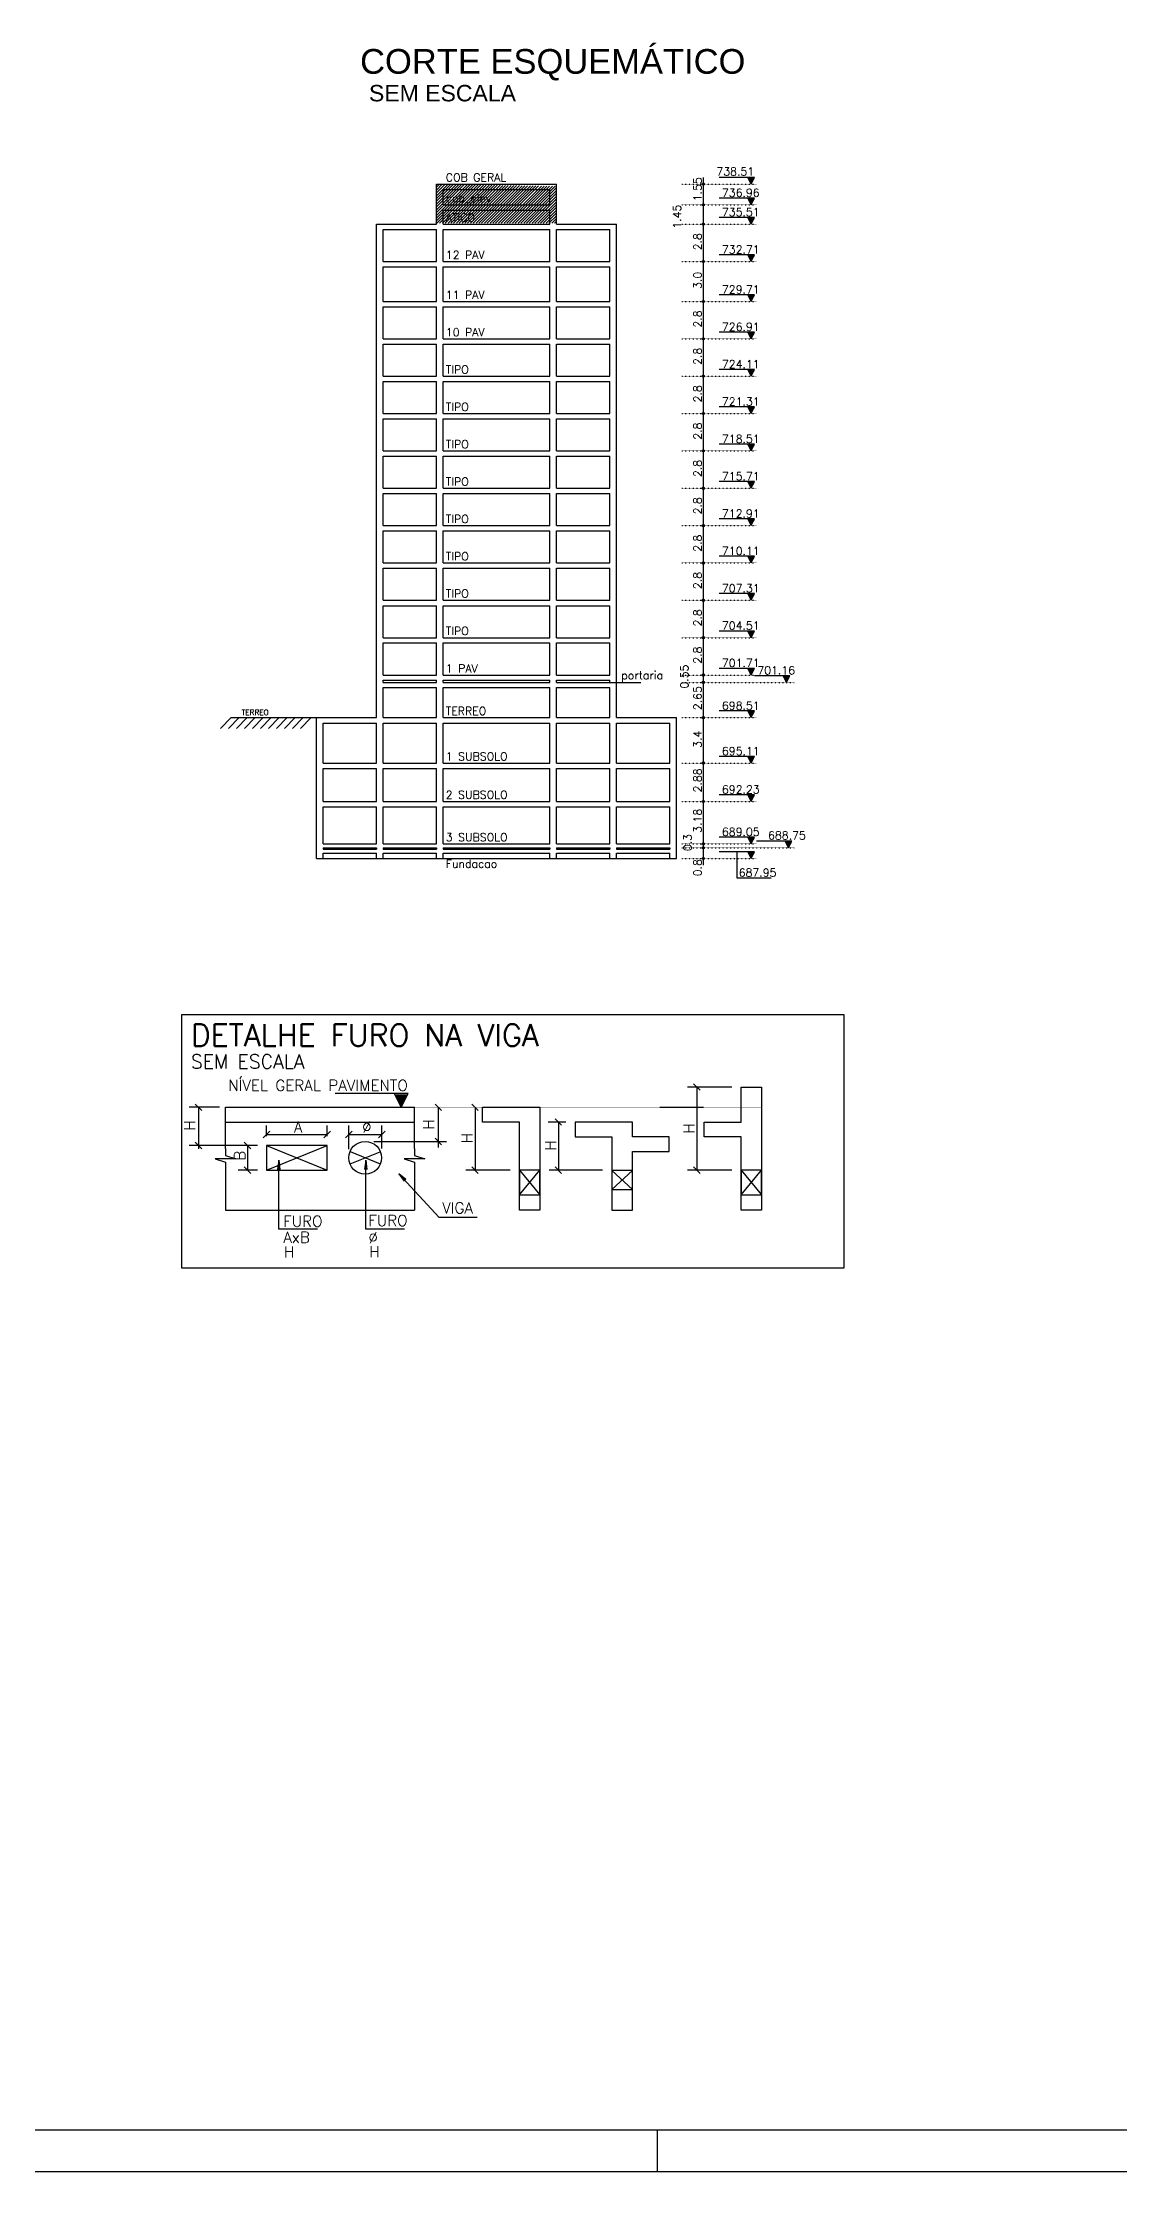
# Model space of a CAD drawing. Extents: x 37185 to 43130, y -8131 to -3926.
# Drawn here: x 40540 to 41835, y -8131 to -5572 of the extents above; entities that cross this region are included whole.
import ezdxf

# ---------------------------------------------------------------- set-up
doc = ezdxf.new("R2010")
doc.units = 0
doc.header["$MEASUREMENT"] = 0
doc.linetypes.add('ESTILO_TQS_0001', pattern=[1, 0.7, -0.3])
doc.linetypes.add('ESTILO_TQS_0002', pattern=[0.4, 0.1, -0.3])
doc.layers.get('0').update_dxf_attribs({"linetype": 'CONTINUOUS'})
doc.layers.add('00VIEWPORT', color=255, linetype='CONTINUOUS', plot=False)
for name, color, linetype in [('200', 7, 'ESTILO_TQS_0002'), ('21', 5, 'CONTINUOUS'), ('216', 3, 'CONTINUOUS'), ('221', 11, 'CONTINUOUS'), ('226', 2, 'CONTINUOUS'), ('32', 7, 'CONTINUOUS'), ('35', 7, 'CONTINUOUS'), ('36', 253, 'CONTINUOUS'), ('37', 4, 'CONTINUOUS'), ('43', 3, 'CONTINUOUS'), ('53', 242, 'CONTINUOUS'), ('55', 12, 'CONTINUOUS'), ('75', 9, 'CONTINUOUS'), ('76', 3, 'CONTINUOUS')]:
    doc.layers.add(name, color=color, linetype=linetype)
doc.layers.add('WP_ANOTAÇÃO GERAL', color=2, linetype='CONTINUOUS', lineweight=13)
doc.styles.get("Standard").update_dxf_attribs({"font": 'ROMANS.SHX'})
doc.styles.add('TQS_ARIAL', font='arial.ttf')

# ---------------------------------------------------------------- blocks, each defined once
blk = doc.blocks.new('FOLHA A0 VIEWP')
at = {"layer": '00VIEWPORT', "linetype": 'Continuous'}
for p, q in [((37309.5, -8081.3), (43079.5, -8081.3)), ((41279.5, -8131.3), (41279.5, -8081.3)), ((37184.5, -8131.3), (43129.5, -8131.3))]:
    blk.add_line(p, q, dxfattribs=at)
blk = doc.blocks.new('_COTAZ')
for p, q in [((0.25, 0.5), (-2.4, 0.5)), ((0, 0), (-0.250001, 0.5)), ((-0.227705, 0.455408), (0.227705, 0.455408)), ((-0.205409, 0.410817), (0.205409, 0.410817)), ((-0.183113, 0.366225), (0.183113, 0.366225)), ((-0.160818, 0.321634), (0.160817, 0.321634)), ((-0.138522, 0.277043), (0.138521, 0.277042)), ((-0.116226, 0.232451), (0.116226, 0.232451)), ((-0.09393, 0.18786), (0.09393, 0.18786)), ((-0.071634, 0.143268), (0.071634, 0.143269)), ((-0.049338, 0.098677), (0.049338, 0.098677)), ((-0.027043, 0.054086), (0.027042, 0.054086)), ((0, 0), (0.25, 0.5))]:
    blk.add_line(p, q)
blk = doc.blocks.new('CT_GEN_LO')
for p, q in [((32019.6, -11189.1), (32019.6, -11183.2)), ((32019.6, -11183.2), (32026.9, -11183.2)), ((32019.6, -11205.8), (32019.6, -11189.1)), ((32026.9, -11183.2), (32143.5, -11183.2)), ((32026.9, -11189.1), (32143.5, -11189.1)), ((32026.9, -11205.8), (32026.9, -11189.1)), ((32143.5, -11183.2), (32150.8, -11183.2)), ((32143.5, -11205.8), (32143.5, -11189.1)), ((32150.8, -11189.1), (32150.8, -11183.2)), ((32150.8, -11205.8), (32150.8, -11189.1)), ((32019.6, -11211.7), (32019.6, -11205.8)), ((32019.6, -11227), (32019.6, -11211.7)), ((32026.9, -11205.8), (32143.5, -11205.8)), ((32026.9, -11211.7), (32143.5, -11211.7)), ((32026.9, -11227), (32026.9, -11211.7)), ((32143.5, -11227), (32143.5, -11211.7)), ((32150.8, -11211.7), (32150.8, -11205.8)), ((32150.8, -11227), (32150.8, -11211.7)), ((31954, -11232.8), (31954, -11227)), ((31954, -11227), (31961.3, -11227)), ((31954, -11267.8), (31954, -11232.8)), ((31961.3, -11227), (32019.6, -11227)), ((31961.3, -11232.8), (32019.6, -11232.8)), ((31961.3, -11267.8), (31961.3, -11232.8)), ((32019.6, -11267.8), (32019.6, -11232.8)), ((32019.6, -11267.8), (32019.6, -11232.8)), ((32026.9, -11227), (32143.5, -11227)), ((32026.9, -11232.8), (32143.5, -11232.8)), ((32026.9, -11267.8), (32026.9, -11232.8)), ((32143.5, -11267.8), (32143.5, -11232.8)), ((32150.8, -11227), (32209.1, -11227)), ((32150.8, -11232.8), (32209.1, -11232.8)), ((32150.8, -11267.8), (32150.8, -11232.8)), ((32150.8, -11267.8), (32150.8, -11232.8)), ((32209.1, -11227), (32216.4, -11227)), ((32209.1, -11267.8), (32209.1, -11232.8)), ((32216.4, -11232.8), (32216.4, -11227)), ((32216.4, -11267.8), (32216.4, -11232.8)), ((31954, -11273.6), (31954, -11267.8)), ((31954, -11311.5), (31954, -11273.6)), ((31961.3, -11267.8), (32019.6, -11267.8)), ((31961.3, -11273.6), (32019.6, -11273.6)), ((31961.3, -11311.5), (31961.3, -11273.6)), ((32019.6, -11311.5), (32019.6, -11273.6)), ((32019.6, -11311.5), (32019.6, -11273.6)), ((32026.9, -11267.8), (32143.5, -11267.8)), ((32026.9, -11273.6), (32143.5, -11273.6)), ((32026.9, -11311.5), (32026.9, -11273.6)), ((32143.5, -11311.5), (32143.5, -11273.6)), ((32150.8, -11267.8), (32209.1, -11267.8)), ((32150.8, -11273.6), (32209.1, -11273.6)), ((32150.8, -11311.5), (32150.8, -11273.6)), ((32150.8, -11311.5), (32150.8, -11273.6)), ((32209.1, -11311.5), (32209.1, -11273.6)), ((32216.4, -11273.6), (32216.4, -11267.8)), ((32216.4, -11311.5), (32216.4, -11273.6)), ((31954, -11317.4), (31954, -11311.5)), ((31954, -11352.4), (31954, -11317.4)), ((31961.3, -11311.5), (32019.6, -11311.5)), ((31961.3, -11317.4), (32019.6, -11317.4)), ((31961.3, -11352.4), (31961.3, -11317.4)), ((32019.6, -11352.4), (32019.6, -11317.4)), ((32019.6, -11352.4), (32019.6, -11317.4)), ((32026.9, -11311.5), (32143.5, -11311.5)), ((32026.9, -11317.4), (32143.5, -11317.4)), ((32026.9, -11352.4), (32026.9, -11317.4)), ((32143.5, -11352.4), (32143.5, -11317.4)), ((32150.8, -11311.5), (32209.1, -11311.5)), ((32150.8, -11317.4), (32209.1, -11317.4)), ((32150.8, -11352.4), (32150.8, -11317.4)), ((32150.8, -11352.4), (32150.8, -11317.4)), ((32209.1, -11352.4), (32209.1, -11317.4)), ((32216.4, -11317.4), (32216.4, -11311.5)), ((32216.4, -11352.4), (32216.4, -11317.4)), ((31954, -11358.2), (31954, -11352.4)), ((31961.3, -11352.4), (32019.6, -11352.4)), ((32026.9, -11352.4), (32143.5, -11352.4)), ((32150.8, -11352.4), (32209.1, -11352.4)), ((32216.4, -11358.2), (32216.4, -11352.4)), ((31954, -11393.2), (31954, -11358.2)), ((31961.3, -11358.2), (32019.6, -11358.2)), ((31961.3, -11393.2), (31961.3, -11358.2)), ((32019.6, -11393.2), (32019.6, -11358.2)), ((32019.6, -11393.2), (32019.6, -11358.2)), ((32026.9, -11358.2), (32143.5, -11358.2)), ((32026.9, -11393.2), (32026.9, -11358.2)), ((32143.5, -11393.2), (32143.5, -11358.2)), ((32150.8, -11358.2), (32209.1, -11358.2)), ((32150.8, -11393.2), (32150.8, -11358.2)), ((32150.8, -11393.2), (32150.8, -11358.2)), ((32209.1, -11393.2), (32209.1, -11358.2)), ((32216.4, -11393.2), (32216.4, -11358.2)), ((31954, -11399), (31954, -11393.2)), ((31954, -11434), (31954, -11399)), ((31961.3, -11393.2), (32019.6, -11393.2)), ((31961.3, -11399), (32019.6, -11399)), ((31961.3, -11434), (31961.3, -11399)), ((32019.6, -11434), (32019.6, -11399)), ((32019.6, -11434), (32019.6, -11399)), ((32026.9, -11393.2), (32143.5, -11393.2)), ((32026.9, -11399), (32143.5, -11399)), ((32026.9, -11434), (32026.9, -11399)), ((32143.5, -11434), (32143.5, -11399)), ((32150.8, -11393.2), (32209.1, -11393.2)), ((32150.8, -11399), (32209.1, -11399)), ((32150.8, -11434), (32150.8, -11399)), ((32150.8, -11434), (32150.8, -11399)), ((32209.1, -11434), (32209.1, -11399)), ((32216.4, -11399), (32216.4, -11393.2)), ((32216.4, -11434), (32216.4, -11399)), ((31954, -11439.9), (31954, -11434)), ((31954, -11474.8), (31954, -11439.9)), ((31961.3, -11434), (32019.6, -11434)), ((31961.3, -11439.9), (32019.6, -11439.9)), ((31961.3, -11474.8), (31961.3, -11439.9)), ((32019.6, -11474.8), (32019.6, -11439.9)), ((32019.6, -11474.8), (32019.6, -11439.9)), ((32026.9, -11434), (32143.5, -11434)), ((32026.9, -11439.9), (32143.5, -11439.9)), ((32026.9, -11474.8), (32026.9, -11439.9)), ((32143.5, -11474.8), (32143.5, -11439.9)), ((32150.8, -11434), (32209.1, -11434)), ((32150.8, -11439.9), (32209.1, -11439.9)), ((32150.8, -11474.8), (32150.8, -11439.9)), ((32150.8, -11474.8), (32150.8, -11439.9)), ((32209.1, -11474.8), (32209.1, -11439.9)), ((32216.4, -11439.9), (32216.4, -11434)), ((32216.4, -11474.8), (32216.4, -11439.9)), ((31954, -11480.7), (31954, -11474.8)), ((31954, -11515.7), (31954, -11480.7)), ((31961.3, -11474.8), (32019.6, -11474.8)), ((31961.3, -11480.7), (32019.6, -11480.7)), ((31961.3, -11515.7), (31961.3, -11480.7)), ((32019.6, -11515.7), (32019.6, -11480.7)), ((32019.6, -11515.7), (32019.6, -11480.7)), ((32026.9, -11474.8), (32143.5, -11474.8)), ((32026.9, -11480.7), (32143.5, -11480.7)), ((32026.9, -11515.7), (32026.9, -11480.7)), ((32143.5, -11515.7), (32143.5, -11480.7)), ((32150.8, -11474.8), (32209.1, -11474.8)), ((32150.8, -11480.7), (32209.1, -11480.7)), ((32150.8, -11515.7), (32150.8, -11480.7)), ((32150.8, -11515.7), (32150.8, -11480.7)), ((32209.1, -11515.7), (32209.1, -11480.7)), ((32216.4, -11480.7), (32216.4, -11474.8)), ((32216.4, -11515.7), (32216.4, -11480.7)), ((31954, -11521.5), (31954, -11515.7)), ((31961.3, -11515.7), (32019.6, -11515.7)), ((32026.9, -11515.7), (32143.5, -11515.7)), ((32150.8, -11515.7), (32209.1, -11515.7)), ((32216.4, -11521.5), (32216.4, -11515.7)), ((31954, -11556.5), (31954, -11521.5)), ((31961.3, -11521.5), (32019.6, -11521.5)), ((31961.3, -11556.5), (31961.3, -11521.5)), ((32019.6, -11556.5), (32019.6, -11521.5)), ((32019.6, -11556.5), (32019.6, -11521.5)), ((32026.9, -11521.5), (32143.5, -11521.5)), ((32026.9, -11556.5), (32026.9, -11521.5)), ((32143.5, -11556.5), (32143.5, -11521.5)), ((32150.8, -11521.5), (32209.1, -11521.5)), ((32150.8, -11556.5), (32150.8, -11521.5)), ((32150.8, -11556.5), (32150.8, -11521.5)), ((32209.1, -11556.5), (32209.1, -11521.5)), ((32216.4, -11556.5), (32216.4, -11521.5)), ((31954, -11562.3), (31954, -11556.5)), ((31954, -11597.3), (31954, -11562.3)), ((31961.3, -11556.5), (32019.6, -11556.5)), ((31961.3, -11562.3), (32019.6, -11562.3)), ((31961.3, -11597.3), (31961.3, -11562.3)), ((32019.6, -11597.3), (32019.6, -11562.3)), ((32019.6, -11597.3), (32019.6, -11562.3)), ((32026.9, -11556.5), (32143.5, -11556.5)), ((32026.9, -11562.3), (32143.5, -11562.3)), ((32026.9, -11597.3), (32026.9, -11562.3)), ((32143.5, -11597.3), (32143.5, -11562.3)), ((32150.8, -11556.5), (32209.1, -11556.5)), ((32150.8, -11562.3), (32209.1, -11562.3)), ((32150.8, -11597.3), (32150.8, -11562.3)), ((32150.8, -11597.3), (32150.8, -11562.3)), ((32209.1, -11597.3), (32209.1, -11562.3)), ((32216.4, -11562.3), (32216.4, -11556.5)), ((32216.4, -11597.3), (32216.4, -11562.3)), ((31954, -11603.1), (31954, -11597.3)), ((31954, -11638.1), (31954, -11603.1)), ((31961.3, -11597.3), (32019.6, -11597.3)), ((31961.3, -11603.1), (32019.6, -11603.1)), ((31961.3, -11638.1), (31961.3, -11603.1)), ((32019.6, -11638.1), (32019.6, -11603.1)), ((32019.6, -11638.1), (32019.6, -11603.1)), ((32026.9, -11597.3), (32143.5, -11597.3)), ((32026.9, -11603.1), (32143.5, -11603.1)), ((32026.9, -11638.1), (32026.9, -11603.1)), ((32143.5, -11638.1), (32143.5, -11603.1)), ((32150.8, -11597.3), (32209.1, -11597.3)), ((32150.8, -11603.1), (32209.1, -11603.1)), ((32150.8, -11638.1), (32150.8, -11603.1)), ((32150.8, -11638.1), (32150.8, -11603.1)), ((32209.1, -11638.1), (32209.1, -11603.1)), ((32216.4, -11603.1), (32216.4, -11597.3)), ((32216.4, -11638.1), (32216.4, -11603.1)), ((31954, -11644), (31954, -11638.1)), ((31954, -11679), (31954, -11644)), ((31961.3, -11638.1), (32019.6, -11638.1)), ((31961.3, -11644), (32019.6, -11644)), ((31961.3, -11679), (31961.3, -11644)), ((32019.6, -11679), (32019.6, -11644)), ((32019.6, -11679), (32019.6, -11644)), ((32026.9, -11638.1), (32143.5, -11638.1)), ((32026.9, -11644), (32143.5, -11644)), ((32026.9, -11679), (32026.9, -11644)), ((32143.5, -11679), (32143.5, -11644)), ((32150.8, -11638.1), (32209.1, -11638.1)), ((32150.8, -11644), (32209.1, -11644)), ((32150.8, -11679), (32150.8, -11644)), ((32150.8, -11679), (32150.8, -11644)), ((32209.1, -11679), (32209.1, -11644)), ((32216.4, -11644), (32216.4, -11638.1)), ((32216.4, -11679), (32216.4, -11644)), ((31954, -11684.8), (31954, -11679)), ((31961.3, -11679), (32019.6, -11679)), ((32026.9, -11679), (32143.5, -11679)), ((32150.8, -11679), (32209.1, -11679)), ((32216.4, -11684.8), (32216.4, -11679)), ((31954, -11719.8), (31954, -11684.8)), ((31961.3, -11684.8), (32019.6, -11684.8)), ((31961.3, -11719.8), (31961.3, -11684.8)), ((32019.6, -11719.8), (32019.6, -11684.8)), ((32019.6, -11719.8), (32019.6, -11684.8)), ((32026.9, -11684.8), (32143.5, -11684.8)), ((32026.9, -11719.8), (32026.9, -11684.8)), ((32143.5, -11719.8), (32143.5, -11684.8)), ((32150.8, -11684.8), (32209.1, -11684.8)), ((32150.8, -11719.8), (32150.8, -11684.8)), ((32150.8, -11719.8), (32150.8, -11684.8)), ((32209.1, -11719.8), (32209.1, -11684.8)), ((32216.4, -11719.8), (32216.4, -11684.8)), ((31954, -11725.6), (31954, -11719.8)), ((31954, -11727.8), (31954, -11725.6)), ((31961.3, -11719.8), (32019.6, -11719.8)), ((31961.3, -11725.6), (32019.6, -11725.6)), ((31961.3, -11727.8), (31961.3, -11725.6)), ((32019.6, -11727.8), (32019.6, -11725.6)), ((32019.6, -11727.8), (32019.6, -11725.6)), ((32026.9, -11719.8), (32143.5, -11719.8)), ((32026.9, -11725.6), (32143.5, -11725.6)), ((32026.9, -11727.8), (32026.9, -11725.6)), ((32143.5, -11727.8), (32143.5, -11725.6)), ((32150.8, -11719.8), (32209.1, -11719.8)), ((32150.8, -11725.6), (32209.1, -11725.6)), ((32150.8, -11727.8), (32150.8, -11725.6)), ((32150.8, -11727.8), (32150.8, -11725.6)), ((32209.1, -11727.8), (32209.1, -11725.6)), ((32216.4, -11725.6), (32216.4, -11719.8)), ((32216.4, -11727.8), (32216.4, -11725.6)), ((31954, -11733.6), (31954, -11727.8)), ((31954, -11766.4), (31954, -11733.6)), ((31961.3, -11727.8), (32019.6, -11727.8)), ((31961.3, -11733.6), (32019.6, -11733.6)), ((31961.3, -11766.4), (31961.3, -11733.6)), ((32019.6, -11766.4), (32019.6, -11733.6)), ((32019.6, -11766.4), (32019.6, -11733.6)), ((32026.9, -11727.8), (32143.5, -11727.8)), ((32026.9, -11733.6), (32143.5, -11733.6)), ((32026.9, -11766.4), (32026.9, -11733.6)), ((32143.5, -11766.4), (32143.5, -11733.6)), ((32150.8, -11727.8), (32209.1, -11727.8)), ((32150.8, -11733.6), (32209.1, -11733.6)), ((32150.8, -11766.4), (32150.8, -11733.6)), ((32150.8, -11766.4), (32150.8, -11733.6)), ((32209.1, -11766.4), (32209.1, -11733.6)), ((32216.4, -11733.6), (32216.4, -11727.8)), ((32216.4, -11766.4), (32216.4, -11733.6)), ((31795.1, -11766.4), (31783.4, -11778.1)), ((31803.8, -11766.4), (31792.1, -11778.1)), ((31795.1, -11766.4), (31888.4, -11766.4)), ((31812.6, -11766.4), (31800.9, -11778.1)), ((31821.3, -11766.4), (31809.6, -11778.1)), ((31830, -11766.4), (31818.4, -11778.1)), ((31838.8, -11766.4), (31827.1, -11778.1)), ((31847.5, -11766.4), (31835.9, -11778.1)), ((31856.3, -11766.4), (31844.6, -11778.1)), ((31865, -11766.4), (31853.4, -11778.1)), ((31873.8, -11766.4), (31862.1, -11778.1)), ((31882.5, -11766.4), (31870.9, -11778.1)), ((31888.4, -11816), (31888.4, -11766.4)), ((31888.4, -11766.4), (31895.7, -11766.4)), ((31895.7, -11766.4), (31954, -11766.4)), ((31895.7, -11772.3), (31954, -11772.3)), ((31895.7, -11816), (31895.7, -11772.3)), ((31954, -11816), (31954, -11772.3)), ((31954, -11816), (31954, -11772.3)), ((31961.3, -11766.4), (32019.6, -11766.4)), ((31961.3, -11772.3), (32019.6, -11772.3)), ((31961.3, -11816), (31961.3, -11772.3)), ((32019.6, -11816), (32019.6, -11772.3)), ((32019.6, -11816), (32019.6, -11772.3)), ((32026.9, -11766.4), (32143.5, -11766.4)), ((32026.9, -11772.3), (32143.5, -11772.3)), ((32026.9, -11816), (32026.9, -11772.3)), ((32143.5, -11816), (32143.5, -11772.3)), ((32150.8, -11766.4), (32209.1, -11766.4)), ((32150.8, -11772.3), (32209.1, -11772.3)), ((32150.8, -11816), (32150.8, -11772.3)), ((32150.8, -11816), (32150.8, -11772.3)), ((32209.1, -11816), (32209.1, -11772.3)), ((32216.4, -11766.4), (32274.7, -11766.4)), ((32216.4, -11772.3), (32274.7, -11772.3)), ((32216.4, -11816), (32216.4, -11772.3)), ((32216.4, -11816), (32216.4, -11772.3)), ((32274.7, -11766.4), (32282, -11766.4)), ((32274.7, -11816), (32274.7, -11772.3)), ((32282, -11816), (32282, -11766.4)), ((31888.4, -11858), (31888.4, -11816)), ((31895.7, -11816), (31954, -11816)), ((31961.3, -11816), (32019.6, -11816)), ((32026.9, -11816), (32143.5, -11816)), ((32150.8, -11816), (32209.1, -11816)), ((32216.4, -11816), (32274.7, -11816)), ((32282, -11858), (32282, -11816)), ((31895.7, -11821.8), (31954, -11821.8)), ((31895.7, -11858), (31895.7, -11821.8)), ((31954, -11858), (31954, -11821.8)), ((31954, -11858), (31954, -11821.8)), ((31961.3, -11821.8), (32019.6, -11821.8)), ((31961.3, -11858), (31961.3, -11821.8)), ((32019.6, -11858), (32019.6, -11821.8)), ((32019.6, -11858), (32019.6, -11821.8)), ((32026.9, -11821.8), (32143.5, -11821.8)), ((32026.9, -11858), (32026.9, -11821.8)), ((32143.5, -11858), (32143.5, -11821.8)), ((32150.8, -11821.8), (32209.1, -11821.8)), ((32150.8, -11858), (32150.8, -11821.8)), ((32150.8, -11858), (32150.8, -11821.8)), ((32209.1, -11858), (32209.1, -11821.8)), ((32216.4, -11821.8), (32274.7, -11821.8)), ((32216.4, -11858), (32216.4, -11821.8)), ((32216.4, -11858), (32216.4, -11821.8)), ((32274.7, -11858), (32274.7, -11821.8)), ((31888.4, -11904.4), (31888.4, -11858)), ((31895.7, -11858), (31954, -11858)), ((31895.7, -11863.8), (31954, -11863.8)), ((31895.7, -11904.4), (31895.7, -11863.8)), ((31954, -11904.4), (31954, -11863.8)), ((31954, -11904.4), (31954, -11863.8)), ((31961.3, -11858), (32019.6, -11858)), ((31961.3, -11863.8), (32019.6, -11863.8)), ((31961.3, -11904.4), (31961.3, -11863.8)), ((32019.6, -11904.4), (32019.6, -11863.8)), ((32019.6, -11904.4), (32019.6, -11863.8)), ((32026.9, -11858), (32143.5, -11858)), ((32026.9, -11863.8), (32143.5, -11863.8)), ((32026.9, -11904.4), (32026.9, -11863.8)), ((32143.5, -11904.4), (32143.5, -11863.8)), ((32150.8, -11858), (32209.1, -11858)), ((32150.8, -11863.8), (32209.1, -11863.8)), ((32150.8, -11904.4), (32150.8, -11863.8)), ((32150.8, -11904.4), (32150.8, -11863.8)), ((32209.1, -11904.4), (32209.1, -11863.8)), ((32216.4, -11858), (32274.7, -11858)), ((32216.4, -11863.8), (32274.7, -11863.8)), ((32216.4, -11904.4), (32216.4, -11863.8)), ((32216.4, -11904.4), (32216.4, -11863.8)), ((32274.7, -11904.4), (32274.7, -11863.8)), ((32282, -11904.4), (32282, -11858)), ((31888.4, -11908.7), (31888.4, -11904.4)), ((31888.4, -11920.4), (31888.4, -11908.7)), ((31895.7, -11904.4), (31954, -11904.4)), ((31895.7, -11908.7), (31954, -11908.7)), ((31895.7, -11908.7), (31895.7, -11910.2)), ((31895.7, -11910.2), (31954, -11910.2)), ((31954, -11908.7), (31954, -11910.2)), ((31954, -11908.7), (31954, -11910.2)), ((31961.3, -11904.4), (32019.6, -11904.4)), ((31961.3, -11908.7), (32019.6, -11908.7)), ((31961.3, -11908.7), (31961.3, -11910.2)), ((31961.3, -11910.2), (32019.6, -11910.2)), ((32019.6, -11908.7), (32019.6, -11910.2)), ((32019.6, -11908.7), (32019.6, -11910.2)), ((32026.9, -11904.4), (32143.5, -11904.4)), ((32026.9, -11908.7), (32143.5, -11908.7)), ((32026.9, -11908.7), (32026.9, -11910.2)), ((32026.9, -11910.2), (32143.5, -11910.2)), ((32143.5, -11908.7), (32143.5, -11910.2)), ((32150.8, -11904.4), (32209.1, -11904.4)), ((32150.8, -11908.7), (32209.1, -11908.7)), ((32150.8, -11908.7), (32150.8, -11910.2)), ((32150.8, -11908.7), (32150.8, -11910.2)), ((32150.8, -11910.2), (32209.1, -11910.2)), ((32209.1, -11908.7), (32209.1, -11910.2)), ((32216.4, -11904.4), (32274.7, -11904.4)), ((32216.4, -11908.7), (32274.7, -11908.7)), ((32216.4, -11908.7), (32216.4, -11910.2)), ((32216.4, -11908.7), (32216.4, -11910.2)), ((32216.4, -11910.2), (32274.7, -11910.2)), ((32274.7, -11908.7), (32274.7, -11910.2)), ((32282, -11908.7), (32282, -11904.4)), ((32282, -11920.4), (32282, -11908.7)), ((31888.4, -11920.4), (32282, -11920.4)), ((31895.7, -11914.6), (31954, -11914.6)), ((31895.7, -11920.4), (31895.7, -11914.6)), ((31895.7, -11920.4), (31954, -11920.4)), ((31954, -11920.4), (31954, -11914.6)), ((31954, -11920.4), (31954, -11914.6)), ((31961.3, -11914.6), (32019.6, -11914.6)), ((31961.3, -11920.4), (31961.3, -11914.6)), ((31961.3, -11920.4), (32019.6, -11920.4)), ((32019.6, -11920.4), (32019.6, -11914.6)), ((32019.6, -11920.4), (32019.6, -11914.6)), ((32026.9, -11914.6), (32143.5, -11914.6)), ((32026.9, -11920.4), (32026.9, -11914.6)), ((32026.9, -11920.4), (32143.5, -11920.4)), ((32143.5, -11920.4), (32143.5, -11914.6)), ((32150.8, -11914.6), (32209.1, -11914.6)), ((32150.8, -11920.4), (32150.8, -11914.6)), ((32150.8, -11920.4), (32150.8, -11914.6)), ((32150.8, -11920.4), (32209.1, -11920.4)), ((32209.1, -11920.4), (32209.1, -11914.6)), ((32216.4, -11914.6), (32274.7, -11914.6)), ((32216.4, -11920.4), (32216.4, -11914.6)), ((32216.4, -11920.4), (32216.4, -11914.6)), ((32216.4, -11920.4), (32274.7, -11920.4)), ((32274.7, -11920.4), (32274.7, -11914.6))]:
    blk.add_line(p, q)
at = {"color": 12, "linetype": 'Continuous'}
blk.add_line((32209.1, -11727.8), (32242.9, -11727.8), dxfattribs=at)
blk.add_lwpolyline([(32348, -11913.1), (32348, -11941.4), (32385.3, -11941.4)], dxfattribs=at)
at = {"layer": '200'}
for p, q in [((32287.9, -11183.2), (32369.5, -11183.2)), ((32287.9, -11205.8), (32369.5, -11205.8)), ((32287.9, -11227), (32369.5, -11227)), ((32287.9, -11267.8), (32369.5, -11267.8)), ((32287.9, -11311.5), (32369.5, -11311.5)), ((32287.9, -11352.4), (32369.5, -11352.4)), ((32287.9, -11393.2), (32369.5, -11393.2)), ((32287.9, -11434), (32369.5, -11434)), ((32287.9, -11474.8), (32369.5, -11474.8)), ((32287.9, -11515.7), (32369.5, -11515.7)), ((32287.9, -11556.5), (32369.5, -11556.5)), ((32287.9, -11597.3), (32369.5, -11597.3)), ((32287.9, -11638.1), (32369.5, -11638.1)), ((32287.9, -11679), (32369.5, -11679)), ((32287.9, -11719.8), (32369.5, -11719.8)), ((32287.9, -11727.8), (32410.5, -11727.8)), ((32287.9, -11766.4), (32369.5, -11766.4)), ((32287.9, -11816), (32369.5, -11816)), ((32287.9, -11858), (32369.5, -11858)), ((32287.9, -11904.4), (32369.5, -11904.4)), ((32287.9, -11908.7), (32410.5, -11908.7)), ((32287.9, -11920.4), (32369.5, -11920.4))]:
    blk.add_line(p, q, dxfattribs=at)
at = {"layer": '216', "color": 7}
for p, q in [((32311.2, -11176), (32311.2, -11213.1)), ((32311.2, -11198.6), (32311.2, -11234.3)), ((32311.2, -11219.7), (32311.2, -11275.1)), ((32311.2, -11260.5), (32311.2, -11318.8)), ((32311.2, -11304.3), (32311.2, -11359.7)), ((32311.2, -11345.1), (32311.2, -11400.5)), ((32311.2, -11385.9), (32311.2, -11441.3)), ((32311.2, -11426.7), (32311.2, -11482.1)), ((32311.2, -11467.6), (32311.2, -11523)), ((32311.2, -11508.4), (32311.2, -11563.8)), ((32311.2, -11549.2), (32311.2, -11604.6)), ((32311.2, -11590), (32311.2, -11645.4)), ((32311.2, -11630.9), (32311.2, -11686.3)), ((32311.2, -11671.7), (32311.2, -11727.1)), ((32311.2, -11712.5), (32311.2, -11735.1)), ((32311.2, -11720.5), (32311.2, -11773.7)), ((32311.2, -11759.2), (32311.2, -11823.3)), ((32311.2, -11808.7), (32311.2, -11865.3)), ((32311.2, -11850.7), (32311.2, -11911.7)), ((32311.2, -11897.1), (32311.2, -11916)), ((32311.2, -11901.5), (32311.2, -11927.7))]:
    blk.add_line(p, q, dxfattribs=at)
at = {"layer": '221', "color": 7}
for p, q in [((32287.9, -11183.2), (32287.9, -11183.2)), ((32287.9, -11205.8), (32287.9, -11205.8)), ((32369.5, -11205.8), (32369.5, -11205.8)), ((32287.9, -11227), (32287.9, -11227)), ((32369.5, -11227), (32369.5, -11227)), ((32287.9, -11267.8), (32287.9, -11267.8)), ((32369.5, -11267.8), (32369.5, -11267.8)), ((32287.9, -11311.5), (32287.9, -11311.5)), ((32369.5, -11311.5), (32369.5, -11311.5)), ((32287.9, -11352.4), (32287.9, -11352.4)), ((32369.5, -11352.4), (32369.5, -11352.4)), ((32287.9, -11393.2), (32287.9, -11393.2)), ((32369.5, -11393.2), (32369.5, -11393.2)), ((32287.9, -11434), (32287.9, -11434)), ((32369.5, -11434), (32369.5, -11434)), ((32287.9, -11474.8), (32287.9, -11474.8)), ((32369.5, -11474.8), (32369.5, -11474.8)), ((32287.9, -11515.7), (32287.9, -11515.7)), ((32369.5, -11515.7), (32369.5, -11515.7)), ((32287.9, -11556.5), (32287.9, -11556.5)), ((32369.5, -11556.5), (32369.5, -11556.5)), ((32287.9, -11597.3), (32287.9, -11597.3)), ((32369.5, -11597.3), (32369.5, -11597.3)), ((32287.9, -11638.1), (32287.9, -11638.1)), ((32369.5, -11638.1), (32369.5, -11638.1)), ((32287.9, -11679), (32287.9, -11679)), ((32369.5, -11679), (32369.5, -11679)), ((32287.9, -11719.8), (32287.9, -11719.8)), ((32369.5, -11719.8), (32369.5, -11719.8)), ((32287.9, -11727.8), (32287.9, -11727.8)), ((32369.5, -11727.8), (32369.5, -11727.8)), ((32287.9, -11766.4), (32287.9, -11766.4)), ((32369.5, -11766.4), (32369.5, -11766.4)), ((32287.9, -11816), (32287.9, -11816)), ((32369.5, -11816), (32369.5, -11816)), ((32287.9, -11858), (32287.9, -11858)), ((32369.5, -11858), (32369.5, -11858)), ((32287.9, -11904.4), (32287.9, -11904.4)), ((32287.9, -11908.7), (32287.9, -11908.7)), ((32369.5, -11904.4), (32369.5, -11904.4)), ((32369.5, -11908.7), (32369.5, -11908.7)), ((32369.5, -11920.4), (32369.5, -11920.4))]:
    blk.add_line(p, q, dxfattribs=at)
at = {"layer": '226', "color": 7}
for centre, radius in [((32311.2, -11183.2), 1.17), ((32311.2, -11183.2), 0.583), ((32311.2, -11205.8), 1.17), ((32311.2, -11205.8), 1.17), ((32311.2, -11205.8), 0.583), ((32311.2, -11205.8), 0.583), ((32311.2, -11227), 1.17), ((32311.2, -11227), 1.17), ((32311.2, -11227), 0.583), ((32311.2, -11227), 0.583), ((32311.2, -11267.8), 1.17), ((32311.2, -11267.8), 1.17), ((32311.2, -11267.8), 0.583), ((32311.2, -11267.8), 0.583), ((32311.2, -11311.5), 1.17), ((32311.2, -11311.5), 1.17), ((32311.2, -11311.5), 0.583), ((32311.2, -11311.5), 0.583), ((32311.2, -11352.4), 1.17), ((32311.2, -11352.4), 1.17), ((32311.2, -11352.4), 0.583), ((32311.2, -11352.4), 0.583), ((32311.2, -11393.2), 1.17), ((32311.2, -11393.2), 1.17), ((32311.2, -11393.2), 0.583), ((32311.2, -11393.2), 0.583), ((32311.2, -11434), 1.17), ((32311.2, -11434), 1.17), ((32311.2, -11434), 0.583), ((32311.2, -11434), 0.583), ((32311.2, -11474.8), 1.17), ((32311.2, -11474.8), 1.17), ((32311.2, -11474.8), 0.583), ((32311.2, -11474.8), 0.583), ((32311.2, -11515.7), 1.17), ((32311.2, -11515.7), 1.17), ((32311.2, -11515.7), 0.583), ((32311.2, -11515.7), 0.583), ((32311.2, -11556.5), 1.17), ((32311.2, -11556.5), 1.17), ((32311.2, -11556.5), 0.583), ((32311.2, -11556.5), 0.583), ((32311.2, -11597.3), 1.17), ((32311.2, -11597.3), 1.17), ((32311.2, -11597.3), 0.583), ((32311.2, -11597.3), 0.583), ((32311.2, -11638.1), 1.17), ((32311.2, -11638.1), 1.17), ((32311.2, -11638.1), 0.583), ((32311.2, -11638.1), 0.583), ((32311.2, -11679), 1.17), ((32311.2, -11679), 1.17), ((32311.2, -11679), 0.583), ((32311.2, -11679), 0.583), ((32311.2, -11719.8), 1.17), ((32311.2, -11719.8), 1.17), ((32311.2, -11727.8), 1.17), ((32311.2, -11727.8), 1.17), ((32311.2, -11719.8), 0.583), ((32311.2, -11719.8), 0.583), ((32311.2, -11727.8), 0.583), ((32311.2, -11727.8), 0.583), ((32311.2, -11766.4), 1.17), ((32311.2, -11766.4), 1.17), ((32311.2, -11766.4), 0.583), ((32311.2, -11766.4), 0.583), ((32311.2, -11816), 1.17), ((32311.2, -11816), 1.17), ((32311.2, -11816), 0.583), ((32311.2, -11816), 0.583), ((32311.2, -11858), 1.17), ((32311.2, -11858), 1.17), ((32311.2, -11858), 0.583), ((32311.2, -11858), 0.583), ((32311.2, -11904.4), 1.17), ((32311.2, -11904.4), 1.17), ((32311.2, -11908.7), 1.17), ((32311.2, -11908.7), 1.17), ((32311.2, -11904.4), 0.583), ((32311.2, -11904.4), 0.583), ((32311.2, -11908.7), 0.583), ((32311.2, -11908.7), 0.583), ((32311.2, -11920.4), 1.17), ((32311.2, -11920.4), 0.583)]:
    blk.add_circle(centre, radius, dxfattribs=at)
at = {"xscale": 14.58, "yscale": 14.58, "zscale": 0.1458}
for p in [(32363.7, -11183.2), (32363.7, -11205.8), (32363.7, -11227), (32363.7, -11267.8), (32363.7, -11311.5), (32363.7, -11352.4), (32363.7, -11393.2), (32363.7, -11434), (32363.7, -11474.8), (32363.7, -11515.7), (32363.7, -11556.5), (32363.7, -11597.3), (32363.7, -11638.1), (32363.7, -11679), (32363.7, -11719.8), (32402.3, -11727.8), (32363.7, -11766.4), (32363.7, -11816), (32363.7, -11858), (32363.7, -11904.4), (32363.7, -11920.4), (32404.5, -11908.7)]:
    blk.add_blockref('_COTAZ', p, dxfattribs=at)
for s, height, p in [('738.51', 8.75, (32325.6, -11173.8)), ('COB GERAL', 8.75, (32029.8, -11180.3)), ('736.96', 8.75, (32331.6, -11197.1)), ('ATICO    ', 8.75, (32029.8, -11224.1)), ('cob_elev ', 8.75, (32029.8, -11202.9)), ('735.51', 8.75, (32331.6, -11218.2)), ('12 PAV   ', 8.75, (32029.8, -11264.9)), ('732.71', 8.75, (32331.6, -11259.1)), ('11 PAV   ', 8.75, (32029.8, -11308.6)), ('729.71', 8.75, (32331.6, -11302.8)), ('10 PAV   ', 8.75, (32029.8, -11349.5)), ('726.91', 8.75, (32331.6, -11343.6)), ('724.11', 8.75, (32331.6, -11384.4)), ('TIPO     ', 8.75, (32029.8, -11390.3)), ('TIPO     ', 8.75, (32029.8, -11431.1)), ('721.31', 8.75, (32331.6, -11425.3)), ('TIPO     ', 8.75, (32029.8, -11471.9)), ('718.51', 8.75, (32331.6, -11466.1)), ('TIPO     ', 8.75, (32029.8, -11512.8)), ('715.71', 8.75, (32331.6, -11506.9)), ('712.91', 8.75, (32331.6, -11547.7)), ('TIPO     ', 8.75, (32029.8, -11553.6)), ('TIPO     ', 8.75, (32029.8, -11594.4)), ('710.11', 8.75, (32331.6, -11588.6)), ('TIPO     ', 8.75, (32029.8, -11635.2)), ('707.31', 8.75, (32331.6, -11629.4)), ('TIPO     ', 8.75, (32029.8, -11676)), ('704.51', 8.75, (32331.6, -11670.2)), ('701.71', 8.75, (32331.6, -11711)), ('1 PAV    ', 8.75, (32029.8, -11716.9)), ('portaria', 8.75, (32221.6, -11724.5)), ('701.16', 8.75, (32370.3, -11719.1)), ('698.51', 8.75, (32331.6, -11757.7)), ('TERREO', 5.83, (31806.7, -11763.5)), ('TERREO   ', 8.75, (32029.8, -11763.5)), ('1 SUBSOLO', 8.75, (32029.8, -11813.1)), ('695.11', 8.75, (32331.6, -11807.3)), ('692.23', 8.75, (32331.6, -11849.3)), ('2 SUBSOLO', 8.75, (32029.8, -11855.1)), ('689.05', 8.75, (32331.6, -11895.6)), ('3 SUBSOLO', 8.75, (32029.8, -11901.5)), ('688.75', 8.75, (32382, -11899.5)), ('Fundacao ', 8.75, (32029.8, -11930.5)), ('687.95', 8.75, (32349.9, -11940.2))]:
    blk.add_text(s, height=height).set_placement(p)
at = {"layer": '221', "color": 7}
for s, p in [('1.55', (32309.4, -11202)), ('1.45', (32286.9, -11232)), ('2.8', (32309.4, -11255.6)), ('3.0', (32309.4, -11297.8)), ('2.8', (32309.4, -11340.1)), ('2.8', (32309.4, -11380.9)), ('2.8', (32309.4, -11421.8)), ('2.8', (32309.4, -11462.6)), ('2.8', (32309.4, -11503.4)), ('2.8', (32309.4, -11544.2)), ('2.8', (32309.4, -11585.1)), ('2.8', (32309.4, -11625.9)), ('2.8', (32309.4, -11666.7)), ('2.8', (32309.4, -11707.5)), ('0.55', (32294.9, -11734.7)), ('2.65', (32309.4, -11758.2)), ('3.4', (32309.4, -11799.4)), ('2.88', (32309.4, -11848.1)), ('3.18', (32309.4, -11892.3)), ('0.3', (32298.5, -11912.3)), ('0.8', (32309.4, -11939.8))]:
    blk.add_text(s, height=8.75, rotation=90, dxfattribs=at).set_placement(p)
at = {"layer": '32', "linetype": 'Continuous', "style": 'TQS_ARIAL'}
blk.add_text('CORTE ESQUEMÁTICO', height=27, dxfattribs=at).set_placement((31936.1, -11062.6))
at = {"layer": '35', "linetype": 'Continuous', "style": 'TQS_ARIAL'}
blk.add_text('SEM ESCALA', height=18, dxfattribs=at).set_placement((31945.8, -11092.8))

msp = doc.modelspace()

# ---------------------------------------------------------------- hatches: boundary and pattern name
at = {"layer": 'WP_ANOTAÇÃO GERAL'}
h = msp.add_hatch(dxfattribs=at)
h.set_pattern_fill('ANSI31', color=240, scale=0.75, style=0)
h.set_pattern_definition([(45, (10119.159, -660.963), (-1.68379802, 1.68379802), [])])
h.paths.add_polyline_path([(41013.7, -5789.1), (41158.1, -5789.1), (41158.1, -5744.6), (41013.7, -5742)])

# ---------------------------------------------------------------- linework, layer by layer
at = {"layer": '37', "linetype": 'Continuous'}
for p, q in [((40760, -6851.9), (40987.3, -6851.9)), ((40760, -6901.4), (40760, -6851.9)), ((40987.3, -6901.4), (40987.3, -6851.9)), ((40760, -6926.2), (40760, -6975.7)), ((40987.3, -6926.2), (40987.3, -6975.7)), ((40760, -6975.7), (40987.3, -6975.7))]:
    msp.add_line(p, q, dxfattribs=at)
at = {"layer": '37', "linetype": 'ESTILO_TQS_0001'}
msp.add_line((40760, -6869.6), (40987.3, -6869.6), dxfattribs=at)
at = {"layer": '37', "linetype": 'Continuous'}
for points in [[(41404.7, -6975.7), (41380, -6975.7), (41380, -6887.3), (41335.8, -6887.3), (41335.8, -6869.6), (41380, -6869.6), (41380, -6827.6), (41404.7, -6827.6), (41404.7, -6975.7)], [(41138.2, -6975.7), (41113.4, -6975.7), (41113.4, -6869.6), (41069.2, -6869.6), (41069.2, -6851.9), (41113.4, -6851.9), (41138.2, -6851.9), (41138.2, -6975.7)], [(41180.4, -6869.6), (41180.4, -6887.3), (41224.6, -6887.3), (41224.6, -6975.7), (41249.3, -6975.7), (41249.3, -6904.9), (41293.6, -6904.9), (41293.6, -6887.3), (41249.3, -6887.3), (41249.3, -6869.6), (41180.4, -6869.6)], [(40760, -6901.4), (40760, -6909.7), (40772.4, -6913.8), (40747.6, -6913.8), (40760, -6917.9), (40760, -6926.2)], [(40987.3, -6901.4), (40987.3, -6909.7), (40999.7, -6913.8), (40974.9, -6913.8), (40987.3, -6917.9), (40987.3, -6926.2)]]:
    msp.add_lwpolyline(points, dxfattribs=at)
at = {"layer": '43', "linetype": 'Continuous'}
for p, q in [((40987.3, -6851.9), (40987.3, -6851.9)), ((40809.4, -6897.8), (40809.4, -6897.8)), ((40809.4, -6897.8), (40809.4, -6897.8)), ((40882.3, -6897.8), (40882.3, -6897.8)), ((40809.4, -6927.5), (40809.4, -6927.5)), ((40809.4, -6927.5), (40809.4, -6927.5)), ((40908.4, -6913.2), (40908.4, -6913.2)), ((40928.7, -6932.3), (40928.7, -6932.3)), ((40948.1, -6912.6), (40948.1, -6912.6))]:
    msp.add_line(p, q, dxfattribs=at)
at = {"layer": '53', "linetype": 'Continuous'}
for p, q in [((40809.4, -6927.5), (40882.3, -6897.8)), ((40809.4, -6897.8), (40882.3, -6927.5)), ((40909.9, -6905.2), (40946.1, -6920)), ((40909.9, -6920), (40946.1, -6905.3)), ((41113.4, -6957.2), (41138.2, -6927.5)), ((41113.4, -6927.5), (41138.2, -6957.2)), ((41224.6, -6950.6), (41249.3, -6928)), ((41224.6, -6928), (41249.3, -6950.6)), ((41380, -6957.2), (41404.7, -6927.5)), ((41380, -6927.5), (41404.7, -6957.2))]:
    msp.add_line(p, q, dxfattribs=at)
for points in [[(40809.4, -6897.8), (40809.4, -6927.5), (40882.3, -6927.5), (40882.3, -6897.8), (40809.4, -6897.8)], [(41113.4, -6927.5), (41113.4, -6957.2), (41138.2, -6957.2), (41138.2, -6927.5), (41113.4, -6927.5)], [(41224.6, -6928), (41224.6, -6950.6), (41249.3, -6950.6), (41249.3, -6928), (41224.6, -6928)], [(41380, -6927.5), (41380, -6957.2), (41404.7, -6957.2), (41404.7, -6927.5), (41380, -6927.5)]]:
    msp.add_lwpolyline(points, dxfattribs=at)
msp.add_circle((40928.1, -6912.6), 19.7, dxfattribs=at)
at = {"layer": '75', "linetype": 'Continuous'}
for p, q in [((41368.9, -6827.6), (41315.7, -6827.6)), ((41322.8, -6823.7), (41330.6, -6831.5)), ((41326.7, -6827.6), (41326.7, -6927.5)), ((40752.7, -6851.9), (40716.6, -6851.9)), ((40723.7, -6848), (40731.6, -6855.8)), ((40727.6, -6851.9), (40727.6, -6901.8)), ((40979.7, -6835.3), (40891.8, -6835.3)), ((40971.4, -6851.9), (40963.1, -6835.3)), ((40963.8, -6836.8), (40978.9, -6836.8)), ((40964.6, -6838.3), (40978.2, -6838.3)), ((40965.3, -6839.7), (40977.4, -6839.7)), ((40966, -6841.2), (40976.7, -6841.2)), ((40966.8, -6842.7), (40976, -6842.7)), ((40967.5, -6844.2), (40975.2, -6844.2)), ((40968.2, -6845.7), (40974.5, -6845.7)), ((40969, -6847.1), (40973.7, -6847.1)), ((40969.7, -6848.6), (40973, -6848.6)), ((40970.5, -6850.1), (40972.3, -6850.1)), ((40971.4, -6851.9), (40979.7, -6835.3)), ((41012, -6848), (41019.8, -6855.8)), ((41015.9, -6851.9), (41015.9, -6900.3)), ((41056.2, -6848), (41064, -6855.8)), ((41060.1, -6851.9), (41060.1, -6927.5)), ((40805.5, -6888.7), (40813.3, -6880.8)), ((40809.4, -6886.7), (40809.4, -6873.7)), ((40809.4, -6884.7), (40882.3, -6884.7)), ((40878.4, -6888.7), (40886.2, -6880.8)), ((40882.3, -6886.7), (40882.3, -6873.7)), ((40904.5, -6888.7), (40912.3, -6880.8)), ((40908.4, -6902.2), (40908.4, -6873.7)), ((40908.4, -6884.7), (40948.1, -6884.7)), ((40944.2, -6888.7), (40952, -6880.8)), ((40948.1, -6901.6), (40948.1, -6873.7)), ((41169.3, -6869.6), (41148.2, -6869.6)), ((41156.4, -6865.7), (41164.2, -6873.5)), ((41160.3, -6869.6), (41160.3, -6927.5)), ((40798.4, -6897.8), (40716.6, -6897.8)), ((40723.7, -6893.9), (40731.6, -6901.7)), ((40798.4, -6897.8), (40775.5, -6897.8)), ((40782.6, -6893.9), (40790.4, -6901.7)), ((40786.5, -6897.8), (40786.5, -6927.5)), ((40938.5, -6893), (41025.7, -6893)), ((41012, -6889), (41019.8, -6896.9)), ((40798.4, -6927.5), (40775.5, -6927.5)), ((40782.6, -6923.6), (40790.4, -6931.4)), ((41102.4, -6927.5), (41049.1, -6927.5)), ((41056.2, -6923.6), (41064, -6931.4)), ((41213.5, -6927.5), (41149.2, -6927.5)), ((41156.4, -6923.6), (41164.2, -6931.4)), ((41368.9, -6927.5), (41315.7, -6927.5)), ((41322.8, -6923.6), (41330.6, -6931.4))]:
    msp.add_line(p, q, dxfattribs=at)
at = {"layer": '75', "linetype": 'ESTILO_TQS_0002'}
msp.add_line((40987.3, -6851.9), (41404.7, -6851.9), dxfattribs=at)
at = {"layer": '75', "linetype": 'Continuous'}
for points in [[(40707.8, -6740.5), (41503.5, -6740.5), (41503.5, -7045.5), (40707.8, -7045.5), (40707.8, -6740.5)], [(40870.8, -6998.4), (40824.2, -6998.4), (40824.2, -6915.6), (40825.6, -6926.5), (40824.2, -6915.6), (40822.7, -6926.5)], [(40975.4, -6998.4), (40928.7, -6998.4), (40928.7, -6915.6), (40930.2, -6926.5), (40928.7, -6915.6), (40927.3, -6926.5)], [(41062.6, -6984.3), (41017.1, -6984.3), (40968.6, -6931.9), (40977.1, -6938.9), (40968.6, -6931.9), (40975, -6940.9)]]:
    msp.add_lwpolyline(points, dxfattribs=at)

# ---------------------------------------------------------------- block references
at = {"layer": '21'}
msp.add_blockref('FOLHA A0 VIEWP', (0, 0), dxfattribs=at)
msp.add_blockref('FOLHA A0 VIEWP', (0, 0), dxfattribs=at)
at = {"layer": '55', "color": 12, "linetype": 'Continuous', "xscale": 1.1, "yscale": 1.1, "zscale": 1.1}
msp.add_blockref('CT_GEN_LO', (5792.2, 6559.6), dxfattribs=at)

# ---------------------------------------------------------------- texts
at = {"layer": '36', "linetype": 'Continuous'}
msp.add_text('SEM ESCALA', height=16.58, dxfattribs=at).set_placement((40718.5, -6805.1))
at = {"layer": '75', "linetype": 'Continuous'}
for s, height, p in [('NÍVEL GERAL PAVIMENTO', 13.263, (40763.3, -6832.2)), ('A', 13.3, (40842.3, -6882.1)), ('%%c', 13.26, (40924.3, -6882.2)), ('FURO', 13.26, (40829.5, -6995.6)), ('FURO', 13.26, (40931.8, -6994.7)), ('VIGA', 13.26, (41020.7, -6979.5)), ('AxB', 13.26, (40829.6, -7014.8)), ('%%c', 13.26, (40932, -7015.2)), ('H', 13.3, (40830.2, -7032.4)), ('H', 13.3, (40932.9, -7032.1))]:
    msp.add_text(s, height=height, dxfattribs=at).set_placement(p)
for s, p in [('H', (40723.7, -6879.9)), ('H', (41011.1, -6878.9)), ('H', (41057.2, -6895.2)), ('H', (41324.1, -6883.7)), ('B', (40783.9, -6916.2)), ('H', (41157.6, -6904))]:
    msp.add_text(s, height=13.3, rotation=90, dxfattribs=at).set_placement(p)
at = {"layer": '76', "linetype": 'Continuous'}
msp.add_text('DETALHE FURO NA VIGA', height=26.526, dxfattribs=at).set_placement((40718.5, -6778.6))

doc.saveas('drawing.dxf')
